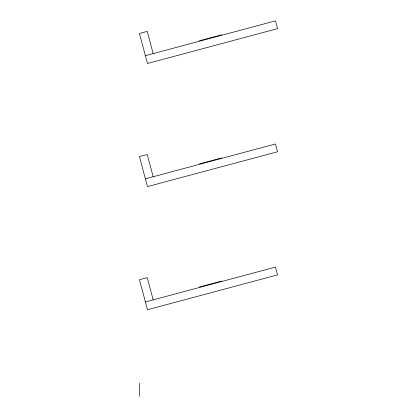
<?xml version="1.0" encoding="UTF-8"?>
<svg xmlns="http://www.w3.org/2000/svg" width="417" height="417" viewBox="0 0 417 417"><rect width="100%" height="100%" fill="white"/><g stroke="black" fill="none" stroke-linecap="round" stroke-linejoin="round"><path stroke-width="0.63" d="M199.389 40.762L221.625 34.804M145.397 55.701L275.475 20.85L277.56 28.632L147.482 63.488L139.44 33.469L147.222 31.384L153.18 53.616M199.389 163.886L221.625 157.928M145.397 178.825L275.475 143.974L277.56 151.757L147.482 186.607L139.44 156.594L147.222 154.509L153.18 176.74M199.389 287.005L221.625 281.048M145.397 301.95L275.475 267.099L277.56 274.881L147.482 309.732L139.44 279.713L147.222 277.628L153.18 299.865M139.44 383.259L139.44 396.15"/></g></svg>
